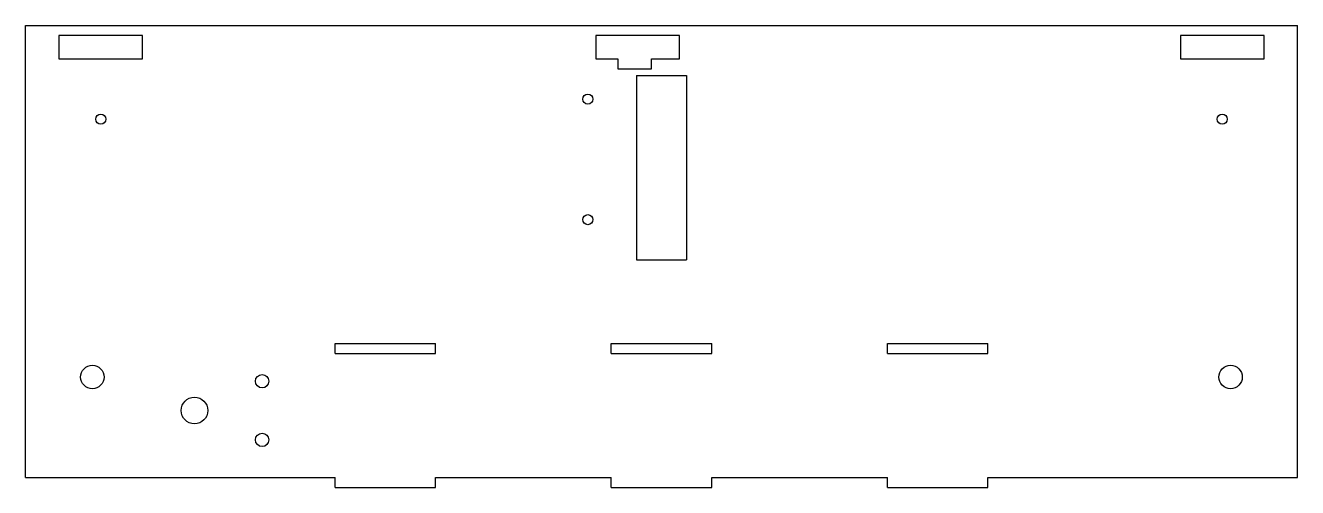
# Paper-space layout 'Hoja1' of a CAD drawing. Header units: millimetres. Extents: x 11.6 to 30.6, y 18.5 to 25.4.
import ezdxf

# ---------------------------------------------------------------- set-up
doc = ezdxf.new("R2010")
doc.units = ezdxf.units.MM

psp = doc.layouts.new('Hoja1')

# ---------------------------------------------------------------- linework, layer by layer
at = {"color": 7, "linetype": 'Continuous', "lineweight": 25}
for p, q in [((11.568, 18.629), (11.568, 25.379)), ((11.568, 25.379), (30.568, 25.379)), ((30.568, 18.629), (30.568, 25.379)), ((13.318, 25.229), (12.068, 25.229)), ((12.068, 25.229), (12.068, 24.879)), ((13.318, 24.879), (13.318, 25.229)), ((20.088, 25.229), (20.088, 24.879)), ((21.338, 25.229), (20.088, 25.229)), ((21.338, 24.879), (21.338, 25.229)), ((30.068, 25.229), (28.818, 25.229)), ((28.818, 25.229), (28.818, 24.879)), ((30.068, 24.879), (30.068, 25.229)), ((12.068, 24.879), (13.318, 24.879)), ((20.088, 24.879), (20.418, 24.879)), ((20.418, 24.879), (20.418, 24.729)), ((20.418, 24.729), (20.918, 24.729)), ((20.918, 24.729), (20.918, 24.879)), ((20.918, 24.879), (21.338, 24.879)), ((28.818, 24.879), (30.068, 24.879)), ((20.693, 24.629), (20.693, 21.879)), ((20.693, 24.629), (21.443, 24.629)), ((21.443, 24.629), (21.443, 21.879)), ((20.693, 21.879), (21.443, 21.879)), ((16.193, 20.629), (17.693, 20.629)), ((16.193, 20.479), (16.193, 20.629)), ((17.693, 20.479), (17.693, 20.629)), ((20.318, 20.629), (21.818, 20.629)), ((20.318, 20.479), (20.318, 20.629)), ((21.818, 20.479), (21.818, 20.629)), ((24.443, 20.629), (25.943, 20.629)), ((24.443, 20.479), (24.443, 20.629)), ((25.943, 20.479), (25.943, 20.629)), ((16.193, 20.479), (17.693, 20.479)), ((20.318, 20.479), (21.818, 20.479)), ((24.443, 20.479), (25.943, 20.479)), ((11.568, 18.629), (16.193, 18.629)), ((16.193, 18.479), (16.193, 18.629)), ((17.693, 18.629), (20.318, 18.629)), ((17.693, 18.479), (17.693, 18.629)), ((20.318, 18.479), (20.318, 18.629)), ((21.818, 18.629), (24.443, 18.629)), ((21.818, 18.479), (21.818, 18.629)), ((24.443, 18.479), (24.443, 18.629)), ((25.943, 18.629), (30.568, 18.629)), ((25.943, 18.479), (25.943, 18.629)), ((16.193, 18.479), (17.693, 18.479)), ((20.318, 18.479), (21.818, 18.479)), ((24.443, 18.479), (25.943, 18.479))]:
    psp.add_line(p, q, dxfattribs=at)
for centre, radius in [((19.968, 24.279), 0.075), ((12.693, 23.979), 0.075), ((29.443, 23.979), 0.075), ((19.968, 22.479), 0.075), ((12.568, 20.129), 0.175), ((15.103, 20.066), 0.1), ((29.568, 20.129), 0.175), ((14.093, 19.629), 0.2), ((15.103, 19.191), 0.1)]:
    psp.add_circle(centre, radius, dxfattribs=at)

doc.saveas('drawing.dxf')
